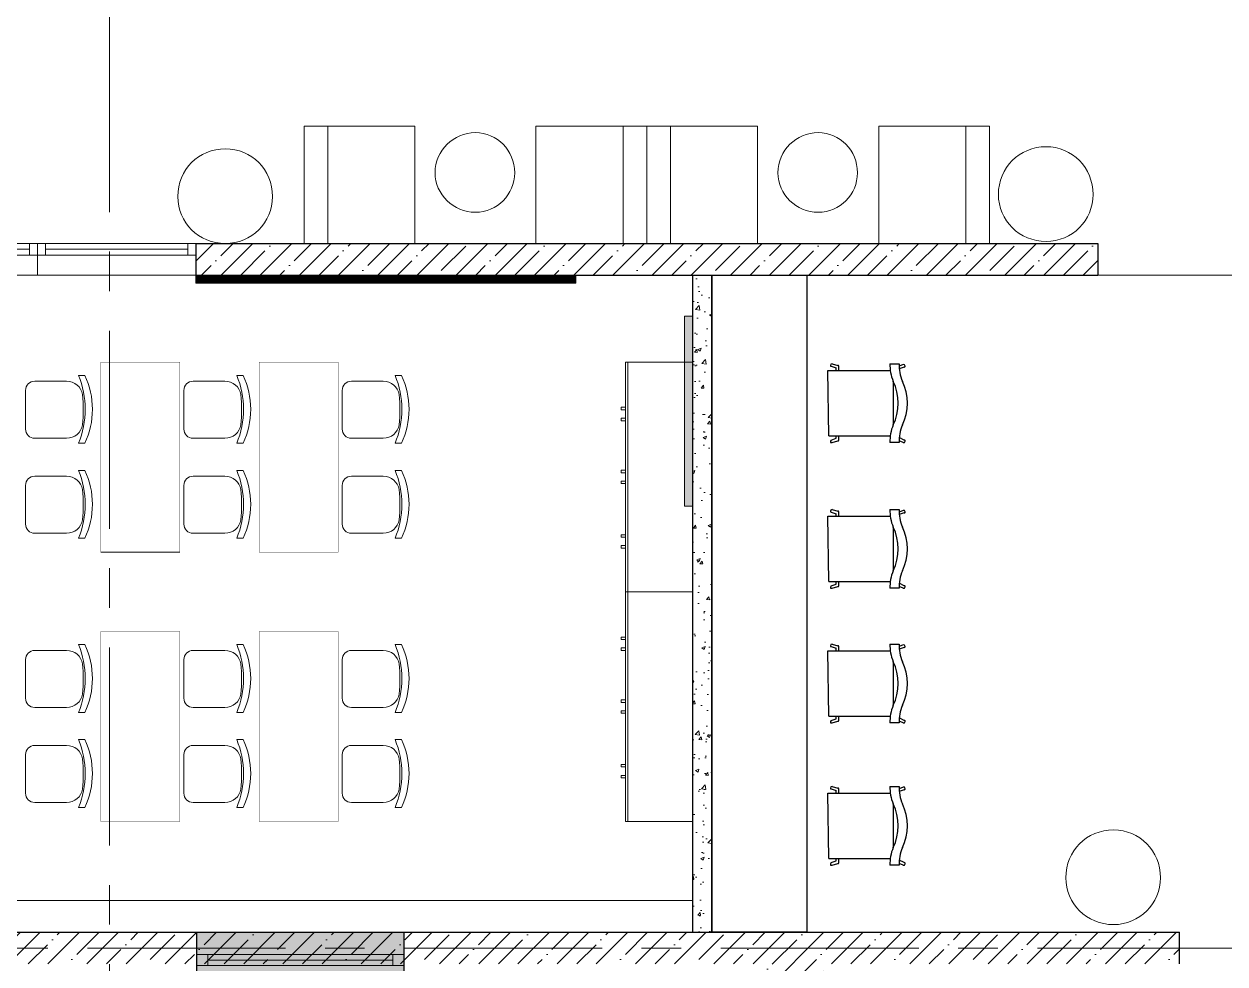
# Model space of a CAD drawing. Header units: millimetres. Extents: x -13407 to 95998, y -2611 to 109495.
# Drawn here: x 25035 to 32621, y 11440 to 17376 of the extents above; entities that cross this region are included whole.
import ezdxf

# ---------------------------------------------------------------- set-up
doc = ezdxf.new("R2010")
doc.units = ezdxf.units.MM
doc.linetypes.add('CENTER', pattern=[2, 1.25, -0.25, 0.25, -0.25])
for name, color, linetype, lineweight in [('АР_Витраж', 4, 'Continuous', 15), ('АР_Окна БЛОК', 250, 'Continuous', 13), ('АР_Оси', 193, 'Continuous', 9), ('АР_Перегородки газоблок', 165, 'Continuous', 30), ('АР_Перегородки газоблок_Штрих', 165, 'Continuous', 5), ('АР_Подоконники', 163, 'Continuous', 9), ('АР_Сущ Несущая стена', 202, 'Continuous', 30), ('АР_тонкая линия', 250, 'Continuous', 0), ('АР_Штриховка монолит', 250, 'Continuous', 9), ('ТХ_мебель передв', 250, 'Continuous', 13), ('ТХ_ОСНОВНОЙ', 103, 'Continuous', 25)]:
    doc.layers.add(name, color=color, linetype=linetype, lineweight=lineweight)
doc.layers.add('ТХ_подиум скрыть', color=7, linetype='Continuous')

# ---------------------------------------------------------------- blocks, each defined once
blk = doc.blocks.new('*U216')
h = blk.add_hatch(color=253)
h.dxf.hatch_style = 1
h.paths.add_polyline_path([(-1310, -140), (0, -140), (0, 220), (-1310, 220)])
at = {"color": 253, "lineweight": 30}
for p, q in [((-1310, -140), (-1310, 220)), ((0, -140), (0, 220))]:
    blk.add_line(p, q, dxfattribs=at)
at = {"color": 253}
for p, q in [((0, 220), (-1310, 220)), ((-1310, 70), (0, 70)), ((-1310, 0), (0, 0)), ((-1240, 0), (-1240, 70)), ((-1240, 35), (-70, 35)), ((-70, 0), (-70, 70)), ((-1310, -140), (0, -140)), ((-1310, -140), (-1310, -140)), ((-1310, -140), (-1310, -140)), ((0, -140), (0, -140)), ((0, -140), (0, -140))]:
    blk.add_line(p, q, dxfattribs=at)
blk = doc.blocks.new('*U169')
at = {"color": 253, "linetype": 'ByBlock'}
for p, q in [((0, 0), (0, -74)), ((50, 0), (0, 0)), ((0, -74), (0, 0)), ((1000, 0), (0, 0)), ((50, -74), (0, -74)), ((0, -74), (1000, -74)), ((50, 0), (50, -74)), ((950, 0), (50, 0)), ((50, -37), (950, -37)), ((50, -74), (950, -74)), ((950, 0), (1000, 0)), ((950, 0), (950, -74)), ((950, -74), (1000, -74)), ((1000, 0), (1000, -74)), ((1000, -74), (1000, 0))]:
    blk.add_line(p, q, dxfattribs=at)
blk = doc.blocks.new('*U170')
at = {"color": 253, "linetype": 'ByBlock'}
for p, q in [((0, 0), (0, -74)), ((50, 0), (0, 0)), ((0, -74), (0, 0)), ((1000, 0), (0, 0)), ((50, -74), (0, -74)), ((0, -74), (1000, -74)), ((50, 0), (50, -74)), ((950, 0), (50, 0)), ((50, -37), (950, -37)), ((50, -74), (950, -74)), ((950, 0), (1000, 0)), ((950, 0), (950, -74)), ((950, -74), (1000, -74)), ((1000, 0), (1000, -74)), ((1000, -74), (1000, 0))]:
    blk.add_line(p, q, dxfattribs=at)
blk = doc.blocks.new('Стул парты')
at = {"color": 253}
for points in [[(-95.3, -360, -0.36493), (-180, -259.4), (-180, -58.2, -0.414078), (-121.8, 0), (121.8, 0, -0.414078), (180, -58.2), (180, -259.4, -0.36493), (95.3, -360, -0.041656)], [(-211.8, -333.5, 0.203875), (217.1, -333.5), (217.1, -373.5, -0.227009), (-211.8, -373.5)]]:
    blk.add_lwpolyline(points, format="xyb", close=True, dxfattribs=at)
blk = doc.blocks.new('У018')
at = {"layer": 'ТХ_мебель передв', "color": 253, "ltscale": 100, "const_width": 2}
blk.add_lwpolyline([(94750.1, 82280.2), (95250.1, 82280.2), (95250.1, 81080.2), (94750.1, 81080.2)], close=True, dxfattribs=at)
blk = doc.blocks.new('тумба под доской')
at = {"color": 253}
for points in [[(-1450.6, -426.2), (0, -426.2), (0, 0), (-1450.6, 0)], [(-1164.7, -452.7), (-1148.9, -452.7), (-1148.9, -426.2), (-1164.7, -426.2)], [(-1095.9, -452.7), (-1080, -452.7), (-1080, -426.2), (-1095.9, -426.2)], [(-767.7, -452.7), (-751.8, -452.7), (-751.8, -426.2), (-767.7, -426.2)], [(-698.8, -452.7), (-683, -452.7), (-683, -426.2), (-698.8, -426.2)], [(-360, -452.7), (-344.1, -452.7), (-344.1, -426.2), (-360, -426.2)], [(-291.2, -452.7), (-275.3, -452.7), (-275.3, -426.2), (-291.2, -426.2)]]:
    blk.add_lwpolyline(points, close=True, dxfattribs=at)
blk.add_lwpolyline([(-1450.6, -410.3), (0, -410.3)], dxfattribs=at)
blk = doc.blocks.new('A$C3da1b1ea')
at = {"color": 253, "lineweight": 0}
blk.add_lwpolyline([(0, 0), (50, 0), (50, -1200), (0, -1200), (0, 0)], dxfattribs=at)
blk = doc.blocks.new('У012')
at = {"layer": 'ТХ_мебель передв', "color": 253}
blk.add_open_spline([(-181454, 44963.5, -0.6), (-181454, 44799.5, -0.6), (-181586.3, 44667.2, -0.6), (-181750.4, 44667.2, -0.6), (-181919.7, 44667.2, -0.6), (-182052, 44799.5, -0.6), (-182052, 44963.5, -0.6), (-182052, 45132.9, -0.6), (-181919.7, 45265.2, -0.6), (-181750.4, 45265.2, -0.6), (-181586.3, 45265.2, -0.6), (-181454, 45132.9, -0.6), (-181454, 44963.5, -0.6)], degree=3, knots=[0, 0, 0, 0, 1, 1, 1, 2, 2, 2, 3, 3, 3, 4, 4, 4, 4], dxfattribs=at)
blk = doc.blocks.new('У017')
at = {"layer": 'ТХ_мебель передв', "color": 253}
blk.add_lwpolyline([(252941.7, -218301.8), (253681.7, -218301.8), (253681.7, -219001.8), (252941.7, -219001.8)], close=True, dxfattribs=at)
blk.add_lwpolyline([(252941.7, -219001.8), (252941.7, -218851.8), (253681.7, -218851.8), (253681.7, -219001.8)], dxfattribs=at)
blk = doc.blocks.new('Стол низкий')
at = {"layer": 'ТХ_мебель передв', "color": 253}
blk.add_open_spline([(184399.6, -228430.1, 0), (184399.6, -228567.7, 0), (184288.4, -228678.8, 0), (184150.8, -228678.8, 0), (184013.3, -228678.8, 0), (183896.8, -228567.7, 0), (183896.8, -228430.1, 0), (183896.8, -228287.3, 0), (184013.3, -228176.1, 0), (184150.8, -228176.1, 0), (184288.4, -228176.1, 0), (184399.6, -228287.3, 0), (184399.6, -228430.1, 0)], degree=3, knots=[0, 0, 0, 0, 1, 1, 1, 2, 2, 2, 3, 3, 3, 4, 4, 4, 4], dxfattribs=at)

msp = doc.modelspace()

# ---------------------------------------------------------------- hatches: boundary and pattern name
at = {"layer": 'АР_Перегородки газоблок_Штрих', "ltscale": 100}
h = msp.add_hatch(dxfattribs=at)
h.set_pattern_fill('AR-CONC', color=253, scale=30)
h.set_pattern_definition([(50, (-58072.46, -55205.68), (215.17805, -18.82564), [22.5, -247.5]), (355, (-58072.46, -55205.68), (-41.6254, 225.65764), [18, -198]), (100.45144, (-58054.53, -55207.25), (173.55265, 206.832), [19.12206, -210.34263]), (46.1842, (-58072.46, -55145.68), (320.1724, -49.6558), [33.75, -371.25]), (96.63564, (-58045.78, -55149.82), (280.3986, 292.2356), [28.6831, -315.5141]), (351.18416, (-58072.46, -55145.68), (280.3986, 292.2356), [27, -297]), (21, (-58042.46, -55160.68), (179.07212, -120.78567), [22.5, -247.5]), (326, (-58042.46, -55160.68), (72.9946, 217.545), [18, -198]), (71.45144, (-58027.54, -55170.75), (252.0667, 96.75935), [19.12206, -210.34263]), (37.5, (-58072.46, -55205.68), (3.647957, 99.868156), [0, -195.6, 0, -201, 0, -198.75]), (7.5, (-58072.46, -55205.68), (78.92086, 118.32351), [0, -114.6, 0, -191.1, 0, -75.75]), (327.5, (-58139.36, -55205.68), (160.14673, -6.76646), [0, -75, 0, -234, 0, -310.5]), (317.5, (-58169.36, -55205.68), (174.95585, 30.0315), [0, -97.5, 0, -155.4, 0, -220.5])])
h.paths.add_polyline_path([(29260.1, 15790), (29260, 11640), (29380, 11640), (29380.1, 15790)])
at = {"layer": 'АР_Штриховка монолит', "ltscale": 100}
h = msp.add_hatch(dxfattribs=at)
h.set_pattern_fill('ANSI35', color=253, scale=700)
h.set_pattern_definition([(45, (-951482.81, 114349.9), (-123.743687, 123.743687), []), (45, (-951359.07, 114349.9), (-123.743687, 123.743687), [218.75, -43.75, 0, -43.75])])
h.paths.add_polyline_path([(31817, 15990), (26120, 15990), (26120, 15790), (31817, 15790)])
h = msp.add_hatch(dxfattribs=at)
h.set_pattern_fill('ANSI35', color=253, scale=700)
h.set_pattern_definition([(45, (-951587.81, 109999.9), (-123.743687, 123.743687), []), (45, (-951464.07, 109999.9), (-123.743687, 123.743687), [218.75, -43.75, 0, -43.75])])
h.paths.add_polyline_path([(32333, 11640), (21120, 11640), (21120, 11440), (29687.4, 11440), (29687.4, 11040), (30089.6, 11040), (30089.6, 11440), (32333, 11440)])
at = {"layer": 'ТХ_мебель передв', "transparency": 33554508}
h = msp.add_hatch(color=253, dxfattribs=at)
h.dxf.hatch_style = 1
h.paths.add_polyline_path([(29260, 14331.2), (29207.1, 14331.2), (29207.1, 15531.2), (29260, 15531.2)])

# ---------------------------------------------------------------- linework, layer by layer
at = {"layer": 'АР_Оси', "color": 253, "linetype": 'CENTER', "ltscale": 1000}
for p, q in [((25575, -1811.3), (25575, 32496.2)), ((-12563.8, 15790), (71033.4, 15790)), ((-12563.8, 11540), (71033.4, 11540))]:
    msp.add_line(p, q, dxfattribs=at)
at = {"layer": 'АР_Перегородки газоблок', "color": 253, "ltscale": 100}
for points in [[(29260, 11640), (29260, 15790)], [(29380, 15790), (29380, 11640)]]:
    msp.add_lwpolyline(points, dxfattribs=at)
at = {"layer": 'АР_Подоконники', "color": 253, "ltscale": 100}
msp.add_line((21120, 11840), (29260, 11840), dxfattribs=at)
at = {"layer": 'АР_Сущ Несущая стена', "color": 253, "ltscale": 100}
for p, q in [((26120, 15990), (31817, 15990)), ((26120, 15990), (26120, 15790)), ((31817, 15990), (31817, 15790)), ((26120, 15790), (31817, 15790)), ((21120, 11640), (32333, 11640)), ((32333, 11440), (32333, 11640))]:
    msp.add_line(p, q, dxfattribs=at)
at = {"layer": 'АР_тонкая линия', "color": 253, "ltscale": 100}
for points in [[(26120, 15790), (23120, 15790), (23120, 15916)], [(25120, 15916), (25120, 15790)]]:
    msp.add_lwpolyline(points, dxfattribs=at)
at = {"layer": 'ТХ_мебель передв', "color": 253}
for p, q in [((25519.8, 14040), (26019.8, 14040)), ((25519.8, 14040), (26019.8, 14040)), ((26019.8, 14040), (25519.8, 14040))]:
    msp.add_line(p, q, dxfattribs=at)
at = {"layer": 'ТХ_мебель передв', "color": 253, "const_width": 50}
for points in [[(27320, 15765), (26120, 15765)], [(28520, 15765), (27320, 15765)]]:
    msp.add_lwpolyline(points, dxfattribs=at)
at = {"layer": 'ТХ_мебель передв', "color": 253}
msp.add_lwpolyline([(29260, 15531.2), (29207.1, 15531.2), (29207.1, 14331.2), (29260, 14331.2)], close=True, dxfattribs=at)
at = {"layer": 'ТХ_подиум скрыть', "color": 253}
for p, q in [((30112.5, 15188.1), (30504.1, 15188.1)), ((30117.8, 14775.4), (30112.5, 15188.1)), ((30133.7, 15214.6), (30165.4, 15204)), ((30139, 15230.5), (30176, 15219.9)), ((30504.1, 15230.5), (30562.3, 15230.5)), ((30588.8, 15225.2), (30562.3, 15214.6)), ((30594.1, 15209.3), (30562.3, 15198.7)), ((30525.3, 15119.3), (30525.3, 14844.2)), ((30117.8, 14775.4), (30504.1, 14775.4)), ((30133.7, 14748.9), (30165.4, 14759.5)), ((30139, 14733.1), (30176, 14743.6)), ((30562.3, 14733.1), (30504.1, 14733.1)), ((30594.1, 14748.9), (30562.3, 14764.8)), ((30588.8, 14733.1), (30562.3, 14743.6)), ((30112.5, 14267.6), (30504.1, 14267.6)), ((30117.8, 13854.9), (30112.5, 14267.6)), ((30133.7, 14294.1), (30165.4, 14283.5)), ((30139, 14310), (30176, 14299.4)), ((30504.1, 14310), (30562.3, 14310)), ((30588.8, 14304.7), (30562.3, 14294.1)), ((30594.1, 14288.8), (30562.3, 14278.2)), ((30525.3, 14198.8), (30525.3, 13923.7)), ((30117.8, 13854.9), (30504.1, 13854.9)), ((30133.7, 13828.4), (30165.4, 13839)), ((30139, 13812.6), (30176, 13823.1)), ((30562.3, 13812.6), (30504.1, 13812.6)), ((30594.1, 13828.4), (30562.3, 13844.3)), ((30588.8, 13812.6), (30562.3, 13823.1)), ((30133.7, 13444.1), (30165.4, 13433.5)), ((30139, 13460), (30176, 13449.4)), ((30504.1, 13460), (30562.3, 13460)), ((30588.8, 13454.7), (30562.3, 13444.1)), ((30594.1, 13438.8), (30562.3, 13428.2)), ((30112.5, 13417.6), (30504.1, 13417.6)), ((30117.8, 13004.9), (30112.5, 13417.6)), ((30525.3, 13348.8), (30525.3, 13073.7)), ((30117.8, 13004.9), (30504.1, 13004.9)), ((30133.7, 12978.4), (30165.4, 12989)), ((30139, 12962.6), (30176, 12973.1)), ((30594.1, 12978.4), (30562.3, 12994.3)), ((30588.8, 12962.6), (30562.3, 12973.1)), ((30562.3, 12962.6), (30504.1, 12962.6)), ((30112.5, 12519.1), (30504.1, 12519.1)), ((30117.8, 12106.4), (30112.5, 12519.1)), ((30133.7, 12545.6), (30165.4, 12535)), ((30139, 12561.4), (30176, 12550.9)), ((30504.1, 12561.4), (30562.3, 12561.4)), ((30588.8, 12556.2), (30562.3, 12545.6)), ((30594.1, 12540.3), (30562.3, 12529.7)), ((30525.3, 12450.3), (30525.3, 12175.2)), ((30117.8, 12106.4), (30504.1, 12106.4)), ((30133.7, 12079.9), (30165.4, 12090.5)), ((30139, 12064), (30176, 12074.6)), ((30562.3, 12064), (30504.1, 12064)), ((30594.1, 12079.9), (30562.3, 12095.8)), ((30588.8, 12064), (30562.3, 12074.6))]:
    msp.add_line(p, q, dxfattribs=at)
msp.add_lwpolyline([(29980, 11640), (29380, 11640), (29380, 15790), (29980, 15790)], close=True, dxfattribs=at)
for points in [[(30128.4, 15219.9), (30128.4, 15219.9), (30128.4, 15219.9), (30128.4, 15219.8), (30128.4, 15219.7), (30128.4, 15219.5), (30128.4, 15219.3), (30128.5, 15219.1), (30128.5, 15218.8), (30128.6, 15218.5), (30128.7, 15218.2), (30128.8, 15217.9), (30128.9, 15217.6), (30129.1, 15217.2), (30129.2, 15216.9), (30129.5, 15216.6), (30129.7, 15216.3), (30130, 15216), (30130.3, 15215.7), (30130.6, 15215.4), (30131, 15215.2), (30131.5, 15215), (30131.9, 15214.8), (30132.5, 15214.7), (30133.1, 15214.6), (30133.7, 15214.6), (30133.7, 15214.6)], [(30181.3, 15214.6), (30181.3, 15214.6), (30181.3, 15214.6), (30181.3, 15214.7), (30181.3, 15214.8), (30181.3, 15215), (30181.3, 15215.2), (30181.2, 15215.4), (30181.2, 15215.7), (30181.1, 15216), (30181, 15216.3), (30180.9, 15216.6), (30180.8, 15216.9), (30180.7, 15217.2), (30180.5, 15217.6), (30180.3, 15217.9), (30180, 15218.2), (30179.8, 15218.5), (30179.4, 15218.8), (30179.1, 15219.1), (30178.7, 15219.3), (30178.3, 15219.5), (30177.8, 15219.7), (30177.2, 15219.8), (30176.7, 15219.9), (30176, 15219.9), (30176, 15219.9)], [(30176, 14743.6), (30176, 14743.6), (30176.7, 14743.7), (30177.2, 14743.7), (30177.8, 14743.9), (30178.3, 14744), (30178.7, 14744.2), (30179.1, 14744.5), (30179.4, 14744.7), (30179.8, 14745), (30180, 14745.3), (30180.3, 14745.6), (30180.5, 14745.9), (30180.7, 14746.3), (30180.8, 14746.6), (30180.9, 14746.9), (30181, 14747.3), (30181.1, 14747.6), (30181.2, 14747.8), (30181.2, 14748.1), (30181.3, 14748.3), (30181.3, 14748.5), (30181.3, 14748.7), (30181.3, 14748.8), (30181.3, 14748.9), (30181.3, 14748.9), (30181.3, 14748.9)], [(30128.4, 14299.4), (30128.4, 14299.4), (30128.4, 14299.4), (30128.4, 14299.3), (30128.4, 14299.2), (30128.4, 14299), (30128.4, 14298.8), (30128.5, 14298.6), (30128.5, 14298.3), (30128.6, 14298), (30128.7, 14297.7), (30128.8, 14297.4), (30128.9, 14297.1), (30129.1, 14296.7), (30129.2, 14296.4), (30129.5, 14296.1), (30129.7, 14295.8), (30130, 14295.5), (30130.3, 14295.2), (30130.6, 14294.9), (30131, 14294.7), (30131.5, 14294.5), (30131.9, 14294.3), (30132.5, 14294.2), (30133.1, 14294.1), (30133.7, 14294.1), (30133.7, 14294.1)], [(30181.3, 14294.1), (30181.3, 14294.1), (30181.3, 14294.1), (30181.3, 14294.2), (30181.3, 14294.3), (30181.3, 14294.5), (30181.3, 14294.7), (30181.2, 14294.9), (30181.2, 14295.2), (30181.1, 14295.5), (30181, 14295.8), (30180.9, 14296.1), (30180.8, 14296.4), (30180.7, 14296.7), (30180.5, 14297.1), (30180.3, 14297.4), (30180, 14297.7), (30179.8, 14298), (30179.4, 14298.3), (30179.1, 14298.6), (30178.7, 14298.8), (30178.3, 14299), (30177.8, 14299.2), (30177.2, 14299.3), (30176.7, 14299.4), (30176, 14299.4), (30176, 14299.4)], [(30176, 13823.1), (30176, 13823.1), (30176.7, 13823.2), (30177.2, 13823.2), (30177.8, 13823.4), (30178.3, 13823.5), (30178.7, 13823.7), (30179.1, 13824), (30179.4, 13824.2), (30179.8, 13824.5), (30180, 13824.8), (30180.3, 13825.1), (30180.5, 13825.4), (30180.7, 13825.8), (30180.8, 13826.1), (30180.9, 13826.4), (30181, 13826.8), (30181.1, 13827.1), (30181.2, 13827.3), (30181.2, 13827.6), (30181.3, 13827.8), (30181.3, 13828), (30181.3, 13828.2), (30181.3, 13828.3), (30181.3, 13828.4), (30181.3, 13828.4), (30181.3, 13828.4)], [(30128.4, 13449.4), (30128.4, 13449.4), (30128.4, 13449.4), (30128.4, 13449.3), (30128.4, 13449.2), (30128.4, 13449), (30128.4, 13448.8), (30128.5, 13448.6), (30128.5, 13448.3), (30128.6, 13448), (30128.7, 13447.7), (30128.8, 13447.4), (30128.9, 13447.1), (30129.1, 13446.7), (30129.2, 13446.4), (30129.5, 13446.1), (30129.7, 13445.8), (30130, 13445.5), (30130.3, 13445.2), (30130.6, 13444.9), (30131, 13444.7), (30131.5, 13444.5), (30131.9, 13444.3), (30132.5, 13444.2), (30133.1, 13444.1), (30133.7, 13444.1), (30133.7, 13444.1)], [(30181.3, 13444.1), (30181.3, 13444.1), (30181.3, 13444.1), (30181.3, 13444.2), (30181.3, 13444.3), (30181.3, 13444.5), (30181.3, 13444.7), (30181.2, 13444.9), (30181.2, 13445.2), (30181.1, 13445.5), (30181, 13445.8), (30180.9, 13446.1), (30180.8, 13446.4), (30180.7, 13446.7), (30180.5, 13447.1), (30180.3, 13447.4), (30180, 13447.7), (30179.8, 13448), (30179.4, 13448.3), (30179.1, 13448.6), (30178.7, 13448.8), (30178.3, 13449), (30177.8, 13449.2), (30177.2, 13449.3), (30176.7, 13449.4), (30176, 13449.4), (30176, 13449.4)], [(30176, 12973.1), (30176, 12973.1), (30176.7, 12973.2), (30177.2, 12973.2), (30177.8, 12973.4), (30178.3, 12973.5), (30178.7, 12973.7), (30179.1, 12974), (30179.4, 12974.2), (30179.8, 12974.5), (30180, 12974.8), (30180.3, 12975.1), (30180.5, 12975.4), (30180.7, 12975.8), (30180.8, 12976.1), (30180.9, 12976.4), (30181, 12976.8), (30181.1, 12977.1), (30181.2, 12977.3), (30181.2, 12977.6), (30181.3, 12977.8), (30181.3, 12978), (30181.3, 12978.2), (30181.3, 12978.3), (30181.3, 12978.4), (30181.3, 12978.4), (30181.3, 12978.4)], [(30128.4, 12550.9), (30128.4, 12550.9), (30128.4, 12550.8), (30128.4, 12550.8), (30128.4, 12550.6), (30128.4, 12550.5), (30128.4, 12550.3), (30128.5, 12550), (30128.5, 12549.8), (30128.6, 12549.5), (30128.7, 12549.2), (30128.8, 12548.9), (30128.9, 12548.6), (30129.1, 12548.2), (30129.2, 12547.9), (30129.5, 12547.6), (30129.7, 12547.2), (30130, 12546.9), (30130.3, 12546.7), (30130.6, 12546.4), (30131, 12546.2), (30131.5, 12546), (30131.9, 12545.8), (30132.5, 12545.7), (30133.1, 12545.6), (30133.7, 12545.6), (30133.7, 12545.6)], [(30181.3, 12545.6), (30181.3, 12545.6), (30181.3, 12545.6), (30181.3, 12545.7), (30181.3, 12545.8), (30181.3, 12546), (30181.3, 12546.2), (30181.2, 12546.4), (30181.2, 12546.7), (30181.1, 12546.9), (30181, 12547.2), (30180.9, 12547.6), (30180.8, 12547.9), (30180.7, 12548.2), (30180.5, 12548.5), (30180.3, 12548.9), (30180, 12549.2), (30179.8, 12549.5), (30179.4, 12549.8), (30179.1, 12550), (30178.7, 12550.3), (30178.3, 12550.5), (30177.8, 12550.6), (30177.2, 12550.8), (30176.7, 12550.8), (30176, 12550.9), (30176, 12550.9)], [(30176, 12074.6), (30176, 12074.6), (30176.7, 12074.6), (30177.2, 12074.7), (30177.8, 12074.8), (30178.3, 12075), (30178.7, 12075.2), (30179.1, 12075.4), (30179.4, 12075.7), (30179.8, 12076), (30180, 12076.3), (30180.3, 12076.6), (30180.5, 12076.9), (30180.7, 12077.3), (30180.8, 12077.6), (30180.9, 12077.9), (30181, 12078.2), (30181.1, 12078.5), (30181.2, 12078.8), (30181.2, 12079.1), (30181.3, 12079.3), (30181.3, 12079.5), (30181.3, 12079.7), (30181.3, 12079.8), (30181.3, 12079.9), (30181.3, 12079.9), (30181.3, 12079.9)]]:
    msp.add_lwpolyline(points, dxfattribs=at)
for points in [[(30139, 15230.5), (30133.7, 15230.5), (30128.4, 15225.2), (30128.4, 15219.9)], [(30165.4, 15188.1), (30165.4, 15193.4), (30165.4, 15198.7), (30165.4, 15204)], [(30181.3, 15188.1), (30181.3, 15198.7), (30181.3, 15204), (30181.3, 15214.6)], [(30504.1, 15230.5), (30504.1, 15193.4), (30509.4, 15156.4), (30525.3, 15119.3)], [(30562.3, 15230.5), (30562.3, 15193.4), (30567.6, 15156.4), (30583.5, 15119.3)], [(30599.4, 15219.9), (30599.4, 15225.2), (30594.1, 15225.2), (30588.8, 15225.2)], [(30594.1, 15209.3), (30599.4, 15209.3), (30604.7, 15214.6), (30599.4, 15219.9)], [(30525.3, 14844.2), (30567.6, 14928.8), (30567.6, 15034.7), (30525.3, 15119.3)], [(30583.5, 14844.2), (30625.8, 14928.8), (30625.8, 15034.7), (30583.5, 15119.3)], [(30525.3, 14844.2), (30509.4, 14807.1), (30504.1, 14770.1), (30504.1, 14733.1)], [(30583.5, 14844.2), (30567.6, 14807.1), (30562.3, 14770.1), (30562.3, 14733.1)], [(30133.7, 14748.9), (30128.4, 14743.6), (30128.4, 14738.3), (30128.4, 14733.1)], [(30128.4, 14733.1), (30133.7, 14733.1), (30133.7, 14733.1), (30139, 14733.1)], [(30165.4, 14759.5), (30165.4, 14764.8), (30165.4, 14770.1), (30165.4, 14775.4)], [(30181.3, 14748.9), (30181.3, 14759.5), (30181.3, 14764.8), (30181.3, 14775.4)], [(30588.8, 14733.1), (30594.1, 14733.1), (30599.4, 14733.1), (30599.4, 14738.3)], [(30599.4, 14738.3), (30604.7, 14743.6), (30599.4, 14748.9), (30594.1, 14748.9)], [(30139, 14310), (30133.7, 14310), (30128.4, 14304.7), (30128.4, 14299.4)], [(30165.4, 14267.6), (30165.4, 14272.9), (30165.4, 14278.2), (30165.4, 14283.5)], [(30181.3, 14267.6), (30181.3, 14278.2), (30181.3, 14283.5), (30181.3, 14294.1)], [(30504.1, 14310), (30504.1, 14272.9), (30509.4, 14235.9), (30525.3, 14198.8)], [(30562.3, 14310), (30562.3, 14272.9), (30567.6, 14235.9), (30583.5, 14198.8)], [(30599.4, 14299.4), (30599.4, 14304.7), (30594.1, 14304.7), (30588.8, 14304.7)], [(30594.1, 14288.8), (30599.4, 14288.8), (30604.7, 14294.1), (30599.4, 14299.4)], [(30525.3, 13923.7), (30567.6, 14008.3), (30567.6, 14114.2), (30525.3, 14198.8)], [(30583.5, 13923.7), (30625.8, 14008.3), (30625.8, 14114.2), (30583.5, 14198.8)], [(30525.3, 13923.7), (30509.4, 13886.6), (30504.1, 13849.6), (30504.1, 13812.6)], [(30583.5, 13923.7), (30567.6, 13886.6), (30562.3, 13849.6), (30562.3, 13812.6)], [(30133.7, 13828.4), (30128.4, 13823.1), (30128.4, 13817.8), (30128.4, 13812.6)], [(30128.4, 13812.6), (30133.7, 13812.6), (30133.7, 13812.6), (30139, 13812.6)], [(30165.4, 13839), (30165.4, 13844.3), (30165.4, 13849.6), (30165.4, 13854.9)], [(30181.3, 13828.4), (30181.3, 13839), (30181.3, 13844.3), (30181.3, 13854.9)], [(30588.8, 13812.6), (30594.1, 13812.6), (30599.4, 13812.6), (30599.4, 13817.8)], [(30599.4, 13817.8), (30604.7, 13823.1), (30599.4, 13828.4), (30594.1, 13828.4)], [(30139, 13460), (30133.7, 13460), (30128.4, 13454.7), (30128.4, 13449.4)], [(30165.4, 13417.6), (30165.4, 13422.9), (30165.4, 13428.2), (30165.4, 13433.5)], [(30181.3, 13417.6), (30181.3, 13428.2), (30181.3, 13433.5), (30181.3, 13444.1)], [(30504.1, 13460), (30504.1, 13422.9), (30509.4, 13385.9), (30525.3, 13348.8)], [(30562.3, 13460), (30562.3, 13422.9), (30567.6, 13385.9), (30583.5, 13348.8)], [(30599.4, 13449.4), (30599.4, 13454.7), (30594.1, 13454.7), (30588.8, 13454.7)], [(30594.1, 13438.8), (30599.4, 13438.8), (30604.7, 13444.1), (30599.4, 13449.4)], [(30525.3, 13073.7), (30567.6, 13158.3), (30567.6, 13264.2), (30525.3, 13348.8)], [(30583.5, 13073.7), (30625.8, 13158.3), (30625.8, 13264.2), (30583.5, 13348.8)], [(30525.3, 13073.7), (30509.4, 13036.6), (30504.1, 12999.6), (30504.1, 12962.6)], [(30583.5, 13073.7), (30567.6, 13036.6), (30562.3, 12999.6), (30562.3, 12962.6)], [(30133.7, 12978.4), (30128.4, 12973.1), (30128.4, 12967.8), (30128.4, 12962.6)], [(30165.4, 12989), (30165.4, 12994.3), (30165.4, 12999.6), (30165.4, 13004.9)], [(30181.3, 12978.4), (30181.3, 12989), (30181.3, 12994.3), (30181.3, 13004.9)], [(30599.4, 12967.8), (30604.7, 12973.1), (30599.4, 12978.4), (30594.1, 12978.4)], [(30128.4, 12962.6), (30133.7, 12962.6), (30133.7, 12962.6), (30139, 12962.6)], [(30588.8, 12962.6), (30594.1, 12962.6), (30599.4, 12962.6), (30599.4, 12967.8)], [(30139, 12561.4), (30133.7, 12561.4), (30128.4, 12556.2), (30128.4, 12550.9)], [(30165.4, 12519.1), (30165.4, 12524.4), (30165.4, 12529.7), (30165.4, 12535)], [(30181.3, 12519.1), (30181.3, 12529.7), (30181.3, 12535), (30181.3, 12545.6)], [(30504.1, 12561.4), (30504.1, 12524.4), (30509.4, 12487.4), (30525.3, 12450.3)], [(30562.3, 12561.4), (30562.3, 12524.4), (30567.6, 12487.4), (30583.5, 12450.3)], [(30599.4, 12550.9), (30599.4, 12556.2), (30594.1, 12556.2), (30588.8, 12556.2)], [(30594.1, 12540.3), (30599.4, 12540.3), (30604.7, 12545.6), (30599.4, 12550.9)], [(30525.3, 12175.2), (30567.6, 12259.8), (30567.6, 12365.7), (30525.3, 12450.3)], [(30583.5, 12175.2), (30625.8, 12259.8), (30625.8, 12365.7), (30583.5, 12450.3)], [(30525.3, 12175.2), (30509.4, 12138.1), (30504.1, 12101.1), (30504.1, 12064)], [(30583.5, 12175.2), (30567.6, 12138.1), (30562.3, 12101.1), (30562.3, 12064)], [(30133.7, 12079.9), (30128.4, 12074.6), (30128.4, 12069.3), (30128.4, 12064)], [(30128.4, 12064), (30133.7, 12064), (30133.7, 12064), (30139, 12064)], [(30165.4, 12090.5), (30165.4, 12095.8), (30165.4, 12101.1), (30165.4, 12106.4)], [(30181.3, 12079.9), (30181.3, 12090.5), (30181.3, 12095.8), (30181.3, 12106.4)], [(30588.8, 12064), (30594.1, 12064), (30599.4, 12064), (30599.4, 12069.3)], [(30599.4, 12069.3), (30604.7, 12074.6), (30599.4, 12079.9), (30594.1, 12079.9)]]:
    msp.add_open_spline(points, degree=3, dxfattribs=at)

# ---------------------------------------------------------------- block references
at = {"layer": 'АР_Витраж', "color": 253, "ltscale": 100, "xscale": -1, "rotation": 180.0001519656341}
for name, p in [('*U169', (24120, 15916)), ('*U170', (25120, 15916))]:
    msp.add_blockref(name, p, dxfattribs=at)
at = {"layer": 'АР_Окна БЛОК', "color": 253, "xscale": -1, "rotation": 180}
msp.add_blockref('*U216', (27435, 11500), dxfattribs=at)
at = {"layer": 'ТХ_мебель передв', "color": 253}
for p in [(208058.1, -28677.2, 0.6), (213241.8, -28664, 0.6), (213667.4, -32978.6, 0.6)]:
    msp.add_blockref('У012', p, dxfattribs=at)
at = {"layer": 'ТХ_мебель передв', "color": 253, "lineweight": 0, "rotation": 90}
for p in [(26120, 15740), (27320, 15740)]:
    msp.add_blockref('A$C3da1b1ea', p, dxfattribs=at)
at = {"layer": 'ТХ_мебель передв', "color": 253}
for name, p, rotation in [('У018', (120769.9, 96320.2), 180), ('У018', (121769.9, 96320.2), 180), ('тумба под доской', (29260, 13790.6), 270), ('Стул парты', (25044.8, 14940), 89.99999999999999), ('Стул парты', (26044.8, 14940), 89.99999999999999), ('Стул парты', (27044.8, 14940), 89.99999999999999), ('Стул парты', (25044.8, 14340), 89.99999999999999), ('Стул парты', (26044.8, 14340), 89.99999999999999), ('Стул парты', (27044.8, 14340), 89.99999999999999), ('тумба под доской', (29260, 12340), 270), ('У018', (120769.9, 94620.2), 180), ('У018', (121769.9, 94620.2), 180), ('Стул парты', (25044.8, 13240), 89.99999999999999), ('Стул парты', (26044.8, 13240), 89.99999999999999), ('Стул парты', (27044.8, 13240), 89.99999999999999), ('Стул парты', (25044.8, 12640), 89.99999999999999), ('Стул парты', (26044.8, 12640), 89.99999999999999), ('Стул парты', (27044.8, 12640), 89.99999999999999)]:
    msp.add_blockref(name, p, dxfattribs=dict(at, rotation=rotation))
at = {"layer": 'ТХ_ОСНОВНОЙ', "color": 253}
for p, rotation in [((245805.3, 269671.7), 270), ((-190033.3, -236951.7), 90), ((247970.3, 269671.7), 270), ((-187868.3, -236951.7), 90)]:
    msp.add_blockref('У017', p, dxfattribs=dict(at, rotation=rotation))
for p in [(-156265.2, 244866.1, 0), (-154100.2, 244866.1, 0)]:
    msp.add_blockref('Стол низкий', p, dxfattribs=at)

doc.saveas('drawing.dxf')
